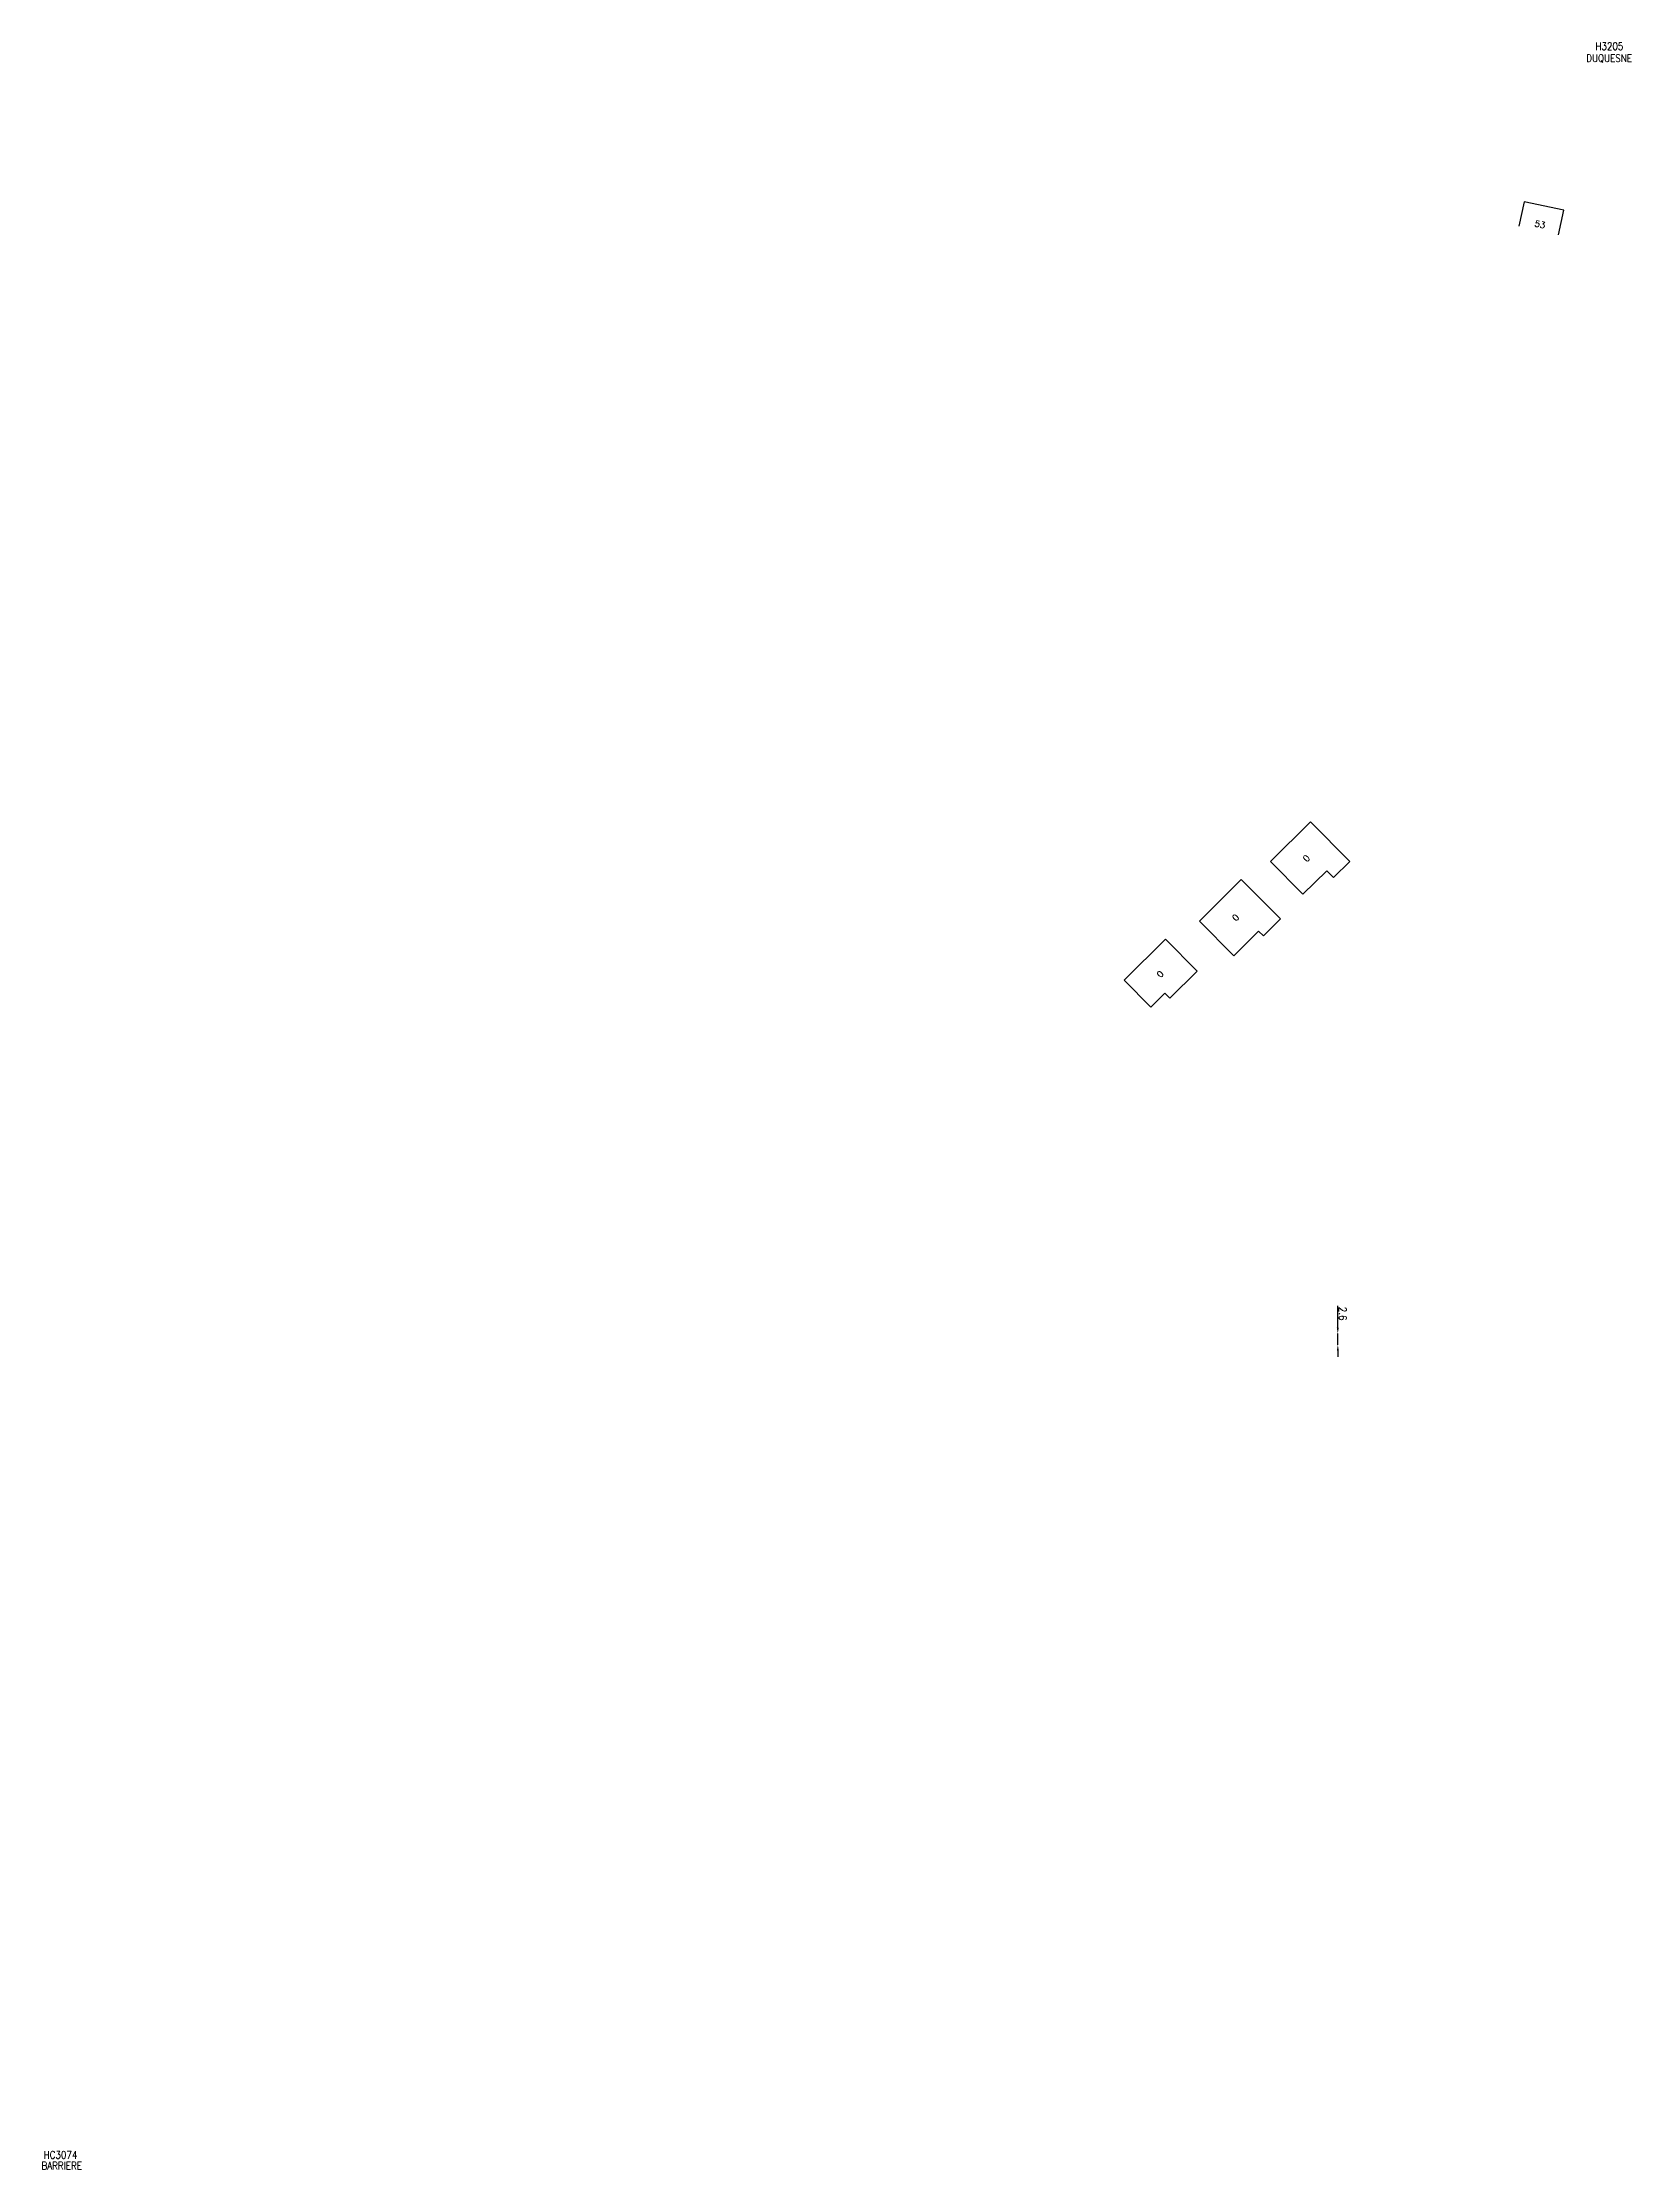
# Model space of a CAD drawing. Header units: millimetres. Extents: x 123345 to 123983, y 124328 to 124938.
# Drawn here: x 123665.9 to 123983.3, y 124513.3 to 124938.3 of the extents above; entities that cross this region are included whole.
import ezdxf
from ezdxf.enums import TextEntityAlignment as Align

# ---------------------------------------------------------------- set-up
doc = ezdxf.new("R2010")
doc.units = ezdxf.units.MM
doc.layers.get('DEFPOINTS').update_dxf_attribs({"linetype": 'CONTINUOUS'})
for name, color, linetype in [('G_210', 7, 'CONTINUOUS'), ('W0008', 7, 'CONTINUOUS'), ('W0100', 7, 'CONTINUOUS'), ('W0432', 7, 'CONTINUOUS'), ('W0991', 7, 'CONTINUOUS')]:
    doc.layers.add(name, color=color, linetype=linetype)
doc.styles.get("Standard").update_dxf_attribs({"font": 'romans.shx', "width": 0.85})
doc.dimstyles.get("Standard").update_dxf_attribs({"dimtxt": 1.5, "dimasz": 1.2, "dimexe": 0.625, "dimexo": 0.625, "dimgap": 0.25, "dimtad": 1, "dimdec": 1, "dimzin": 0, "dimdsep": 46, "dimtxsty": 'Standard', "dimcen": -0.5, "dimadec": 0, "dimazin": 0, "dimtfac": 1, "dimtdec": 1, "dimtmove": 0, "dimatfit": 3, "dimfxl": 0, "dimtolj": 1, "dimtzin": 0, "dimarcsym": 0})

# ---------------------------------------------------------------- blocks, each defined once
blk = doc.blocks.new('*D2')
at = {"layer": 'DEFPOINTS', "color": 0, "linetype": 'Continuous', "transparency": 16777216}
for p in [(123924.61, 124680.34), (123924.62, 124678.12), (123924.62, 124678.12)]:
    blk.add_point(p, dxfattribs=at)
at = {"layer": 'W0008', "color": 0, "linetype": 'Continuous', "lineweight": -2, "transparency": 16777216}
for p, q in [((123924.61, 124681.54), (123924.6, 124685.91)), ((123924.62, 124678.12), (123924.61, 124680.34)), ((123924.62, 124676.92), (123924.62, 124675.72))]:
    blk.add_line(p, q, dxfattribs=at)
at = {"layer": 'W0008', "color": 0, "linetype": 'Continuous', "transparency": 16777216}
for points in [[(123924.81, 124681.54), (123924.41, 124681.54), (123924.61, 124680.34)], [(123924.82, 124676.92), (123924.42, 124676.92), (123924.62, 124678.12)]]:
    blk.add_solid(points, dxfattribs=at)
at = {"layer": 'W0008', "color": 0, "linetype": 'Continuous', "transparency": 16777216, "insert": (123925.6, 124684.32), "char_height": 1.5, "attachment_point": 5, "rotation": 270.1374}
blk.add_mtext('\\A1;2.6', dxfattribs=at)

msp = doc.modelspace()

# ---------------------------------------------------------------- linework, layer by layer
at = {"layer": 'W0100', "color": 252, "flags": 128}
msp.add_lwpolyline([(123968.71, 124899.9), (123969.76, 124904.78), (123961.84, 124906.49), (123960.79, 124901.61)], dxfattribs=at)
at = {"layer": 'W0100', "color": 252}
for points in [[(123919.18, 124782.58), (123911.18, 124774.64), (123917.66, 124768.11), (123922.41, 124772.83), (123923.76, 124771.47), (123927.01, 124774.7), (123919.18, 124782.58)], [(123903.83, 124755.84), (123908.79, 124760.76), (123909.75, 124759.8), (123913.15, 124763.18), (123905.34, 124771.04), (123896.98, 124762.74), (123903.83, 124755.84)], [(123890.18, 124759.17), (123881.93, 124750.98), (123887.28, 124745.59), (123890.07, 124748.36), (123891.07, 124747.35), (123896.54, 124752.77), (123890.18, 124759.17)]]:
    msp.add_lwpolyline(points, close=True, dxfattribs=at)

# ---------------------------------------------------------------- texts
at = {"layer": 'G_210', "color": 252, "linetype": 'Continuous', "width": 0.85}
for s, p in [('H3205', (123976.07, 124936.81)), ('DUQUESNE', (123974.24, 124934.43))]:
    msp.add_text(s, height=1.5, dxfattribs=at).set_placement(p)
at = {"layer": 'W0432', "color": 252, "linetype": 'Continuous', "width": 0.85}
for s, p in [('HC3074', (123669.52, 124516.23)), ('BARRIERE', (123669.76, 124514.07))]:
    msp.add_text(s, height=1.5, dxfattribs=at).set_placement(p, align=Align.MIDDLE)
at = {"layer": 'W0991', "color": 252}
msp.add_text('53', height=1.25, rotation=347.8228, dxfattribs=at).set_placement((123965.01, 124901.97), align=Align.MIDDLE)
for p in [(123918.41, 124774.48), (123904.28, 124762.65), (123889.21, 124751.34)]:
    msp.add_text('0', height=1.25, rotation=45.6026, dxfattribs=at).set_placement(p)

# ---------------------------------------------------------------- dimensions: what is measured, and where the dimension line sits
at = {"layer": 'W0008', "color": 252, "linetype": 'Continuous'}
dim = msp.add_linear_dim(base=(123924.62, 124678.12), p1=(123924.61, 124680.34), p2=(123924.62, 124678.12), angle=270.1374, text='2.6', dimstyle='Standard', dxfattribs=at)
dim.commit()
dim.dimension.update_dxf_attribs({"geometry": '*D2', "text_midpoint": (123924.6, 124684.32), "dimtype": 160})

doc.saveas('drawing.dxf')
